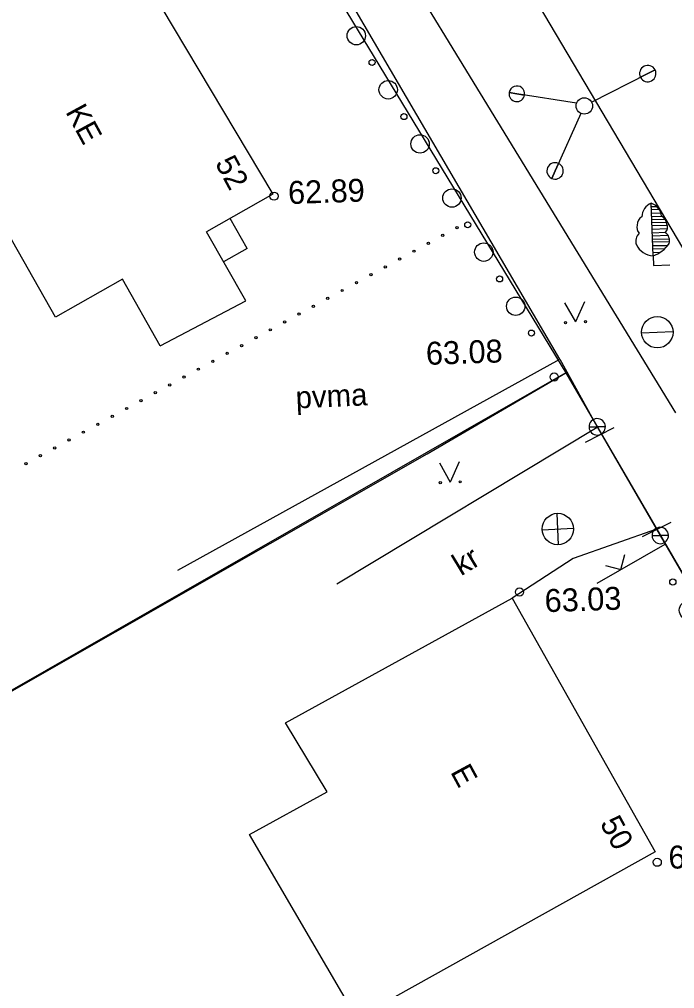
# Model space of a CAD drawing. Extents: x 641465 to 641768, y 6456798 to 6457145.
# Drawn here: x 641663.97 to 641684.84, y 6457041.6 to 6457072.47 of the extents above; entities that cross this region are included whole.
import ezdxf

# ---------------------------------------------------------------- set-up
doc = ezdxf.new("R2010")
doc.units = 0
for name, color, linetype in [('Level 1', 7, 'Continuous'), ('Level 11', 7, 'Continuous'), ('Level 12', 7, 'Continuous'), ('Level 13', 7, 'Continuous'), ('Level 15', 7, 'Continuous'), ('Level 16', 7, 'Continuous'), ('Level 18', 7, 'Continuous'), ('Level 22', 7, 'Continuous'), ('Level 30', 7, 'Continuous'), ('Level 4', 7, 'Continuous'), ('Level 40', 7, 'Continuous'), ('Level 5', 7, 'Continuous'), ('Level 54', 7, 'Continuous'), ('Level 6', 7, 'Continuous'), ('Level 63', 7, 'Continuous'), ('Level 7', 7, 'Continuous'), ('Level 8', 7, 'Continuous')]:
    doc.layers.add(name, color=color, linetype=linetype)

# ---------------------------------------------------------------- blocks, each defined once
blk = doc.blocks.new('KMURU2')
at = {"layer": 'Level 6'}
for p in [(-318, 628), (318, 628), (0, 0), (0, 0)]:
    blk.add_line(p, (0, 0), dxfattribs=at)
for centre in [(-318, -8), (318, -8)]:
    blk.add_circle(centre, 34.5, dxfattribs=at)
blk = doc.blocks.new('BH')
at = {"layer": 'Level 7'}
for centre, radius in [((0, 0), 293), ((990, 0), 95.9)]:
    blk.add_circle(centre, radius, dxfattribs=at)
blk = doc.blocks.new('SIDE_N')
at = {"layer": 'Level 11'}
for p, q in [((0, 0), (1925, 0)), ((1925, 0), (1675, 0)), ((1675, 0), (1925, 0)), ((2175, 0), (1925, 0)), ((1925, 0), (2175, 0))]:
    blk.add_line(p, q, dxfattribs=at)
for start, end in [(0, 180), (180, 0)]:
    blk.add_arc((1925, 0), 250, start, end, dxfattribs=at)
blk = doc.blocks.new('PP3')
at = {"layer": 'Level 11'}
blk.add_circle((0, 0), 250, dxfattribs=at)
blk = doc.blocks.new('BL2')
at = {"layer": 'Level 7'}
for p, q in [((0, 300), (0, 1900)), ((0, 1800), (150, 1800)), ((0, 1710), (220, 1710)), ((0, 1600), (280, 1600)), ((0, 1500), (300, 1500)), ((0, 1400), (400, 1400)), ((440, 1300), (0, 1300)), ((0, 1220), (470, 1220)), ((460, 1100), (0, 1100)), ((0, 1000), (410, 1000)), ((480, 900), (0, 900)), ((0, 800), (520, 800)), ((520, 710), (0, 710)), ((0, 610), (460, 600)), ((350, 500), (0, 500)), ((0, 400), (210, 400)), ((0, 300), (0, 0)), ((0, 0), (500, 0))]:
    blk.add_line(p, q, dxfattribs=at)
for centre, radius, start, end in [((130, 1490), 430, 107.592, 178.668), ((-179, 1454), 481, 5.541, 68.199), ((-175, 1255), 275, 117.031, 181.042), ((125, 1225), 326, 4.399, 57.529), ((-230, 1164), 236, 158.614, 224.006), ((258, 1158), 212, 311.82, 25.56), ((-187, 750), 328, 130.365, 197.745), ((188, 750), 328, 342.255, 49.635), ((54, 909), 612, 205.076, 264.939), ((-275, 1225), 965, 286.557, 323.427)]:
    blk.add_arc(centre, radius, start, end, dxfattribs=at)
blk = doc.blocks.new('AAP2')
at = {"layer": 'Level 6'}
blk.add_circle((0, 0), 34.5, dxfattribs=at)
blk = doc.blocks.new('PM5')
at = {"layer": 'Level 11'}
for p, q in [((0, 0), (-250, 0)), ((-250, 0), (0, 0)), ((250, 0), (0, 0)), ((0, 0), (250, 0))]:
    blk.add_line(p, q, dxfattribs=at)
for start, end in [(0, 180), (180, 0)]:
    blk.add_arc((0, 0), 250, start, end, dxfattribs=at)
blk = doc.blocks.new('OK3')
at = {"layer": 'Level 13'}
for p, q in [((0, -500), (0, 500)), ((-500, 0), (500, 0)), ((-500, 0), (-500, 0)), ((-500, 0), (-500, 0))]:
    blk.add_line(p, q, dxfattribs=at)
blk.add_circle((0, 0), 500, dxfattribs=at)
blk = doc.blocks.new('OV2')
at = {"layer": 'Level 22'}
blk.add_line((-500, 0), (500, 0), dxfattribs=at)
blk.add_circle((0, 0), 500, dxfattribs=at)
blk = doc.blocks.new('KMURU4')
at = {"layer": 'Level 6'}
for p in [(-318, 628), (318, 628), (0, 0), (0, 0)]:
    blk.add_line(p, (0, 0), dxfattribs=at)
for centre in [(-318, -8), (318, -8)]:
    blk.add_circle(centre, 34.5, dxfattribs=at)
blk = doc.blocks.new('BH0')
at = {"layer": 'Level 7'}
for centre, radius in [((0, 0), 293), ((990, 0), 95.9)]:
    blk.add_circle(centre, radius, dxfattribs=at)
blk = doc.blocks.new('SIDE_0')
at = {"layer": 'Level 12'}
for p, q in [((0, 0), (1925, 0)), ((1925, 0), (1675, 0)), ((1675, 0), (1925, 0)), ((2175, 0), (1925, 0)), ((1925, 0), (2175, 0))]:
    blk.add_line(p, q, dxfattribs=at)
for start, end in [(0, 180), (180, 0)]:
    blk.add_arc((1925, 0), 250, start, end, dxfattribs=at)
blk = doc.blocks.new('PP4')
at = {"layer": 'Level 12'}
blk.add_circle((0, 0), 250, dxfattribs=at)
blk = doc.blocks.new('BL4')
at = {"layer": 'Level 7'}
for p, q in [((0, 300), (0, 1900)), ((0, 1800), (150, 1800)), ((0, 1710), (220, 1710)), ((0, 1600), (280, 1600)), ((0, 1500), (300, 1500)), ((0, 1400), (400, 1400)), ((440, 1300), (0, 1300)), ((0, 1220), (470, 1220)), ((460, 1100), (0, 1100)), ((0, 1000), (410, 1000)), ((480, 900), (0, 900)), ((0, 800), (520, 800)), ((520, 710), (0, 710)), ((0, 610), (460, 600)), ((350, 500), (0, 500)), ((0, 400), (210, 400)), ((0, 300), (0, 0)), ((0, 0), (500, 0))]:
    blk.add_line(p, q, dxfattribs=at)
for centre, radius, start, end in [((130, 1490), 430, 107.592, 178.668), ((-179, 1454), 481, 5.541, 68.199), ((-175, 1255), 275, 117.031, 181.042), ((125, 1225), 326, 4.399, 57.529), ((-230, 1164), 236, 158.614, 224.006), ((258, 1158), 212, 311.82, 25.56), ((-188, 750), 328, 130.365, 197.745), ((188, 750), 328, 342.255, 49.635), ((54, 909), 612, 205.076, 264.939), ((-275, 1225), 965, 286.557, 323.427)]:
    blk.add_arc(centre, radius, start, end, dxfattribs=at)
blk = doc.blocks.new('AAP3')
at = {"layer": 'Level 6'}
blk.add_circle((0, 0), 34.5, dxfattribs=at)
blk = doc.blocks.new('PM6')
at = {"layer": 'Level 12'}
for p, q in [((0, 0), (-250, 0)), ((-250, 0), (0, 0)), ((250, 0), (0, 0)), ((0, 0), (250, 0))]:
    blk.add_line(p, q, dxfattribs=at)
for start, end in [(0, 180), (180, 0)]:
    blk.add_arc((0, 0), 250, start, end, dxfattribs=at)
blk = doc.blocks.new('OK4')
at = {"layer": 'Level 15'}
for p, q in [((0, -500), (0, 500)), ((-500, 0), (500, 0)), ((-500, 0), (-500, 0)), ((-500, 0), (-500, 0))]:
    blk.add_line(p, q, dxfattribs=at)
blk.add_circle((0, 0), 500, dxfattribs=at)
blk = doc.blocks.new('OV3')
at = {"layer": 'Level 16'}
blk.add_line((-500, 0), (500, 0), dxfattribs=at)
blk.add_circle((0, 0), 500, dxfattribs=at)

msp = doc.modelspace()

# ---------------------------------------------------------------- linework, layer by layer
at = {"layer": 'Level 1'}
for q in [(641670.678, 6457066.132), (641670.471, 6457064.751)]:
    msp.add_line((641671.22, 6457065.175), q, dxfattribs=at)
at = {"layer": 'Level 18'}
for q in [(641670.678, 6457066.132), (641670.471, 6457064.751)]:
    msp.add_line((641671.22, 6457065.175), q, dxfattribs=at)
at = {"layer": 'Level 30'}
for centre in [(641672.08, 6457066.839), (641681.002, 6457061.08), (641679.896, 6457054.234), (641684.284, 6457045.629)]:
    msp.add_circle(centre, 0.13, dxfattribs=at)
at = {"layer": 'Level 4'}
for p, q in [((641681.183, 6457061.653), (641672.844, 6457075.897)), ((641682.001, 6457059.01), (641682.911, 6457059.469)), ((641682.373, 6457059.494), (641684.38, 6457056.034)), ((641683.811, 6457055.998), (641684.722, 6457056.457)), ((641684.38, 6457056.034), (641694.745, 6457038.052)), ((641682.373, 6457054.511), (641684.538, 6457055.759))]:
    msp.add_line(p, q, dxfattribs=at)
for points in [[(641669.01, 6457054.934), (641681.183, 6457061.653), (641682.373, 6457059.494)], [(641682.637, 6457055.078), (641683.12, 6457054.946), (641683.254, 6457055.431)]]:
    msp.add_lwpolyline(points, dxfattribs=at)
for centre in [(641672.08, 6457066.839), (641681.002, 6457061.08), (641679.896, 6457054.234), (641684.284, 6457045.629)]:
    msp.add_circle(centre, 0.13, dxfattribs=at)
at = {"layer": 'Level 40'}
for points in [[(641668.801, 6457081.921), (641681.369, 6457061.215), (641647.087, 6457041.584), (641634.731, 6457062.249)], [(641681.369, 6457061.215), (641698.885, 6457031.114), (641694.573, 6457028.582), (641665.015, 6457010.468), (641647.087, 6457041.584), (641676.961, 6457058.636)]]:
    msp.add_lwpolyline(points, close=True, dxfattribs=at)
at = {"layer": 'Level 5'}
msp.add_line((641682.375, 6457059.475), (641674.079, 6457054.484), dxfattribs=at)
msp.add_line((641682.375, 6457059.475), (641674.079, 6457054.484), dxfattribs=at)
for points in [[(641674.039, 6457083.831), (641687.317, 6457061.438), (641687.317, 6457061.438), (641687.317, 6457061.438)], [(641674.039, 6457083.831), (641687.317, 6457061.438), (641687.317, 6457061.438), (641687.317, 6457061.438)], [(641672.945, 6457075.725), (641674.865, 6457076.295), (641684.867, 6457059.935)], [(641672.945, 6457075.725), (641674.865, 6457076.295), (641684.867, 6457059.935)], [(641684.265, 6457056.231), (641681.611, 6457055.297), (641679.664, 6457054.034)], [(641684.265, 6457056.231), (641681.611, 6457055.297), (641679.664, 6457054.034)]]:
    msp.add_lwpolyline(points, dxfattribs=at)
at = {"layer": 'Level 54'}
for p, q in [((641681.369, 6457061.215), (641681.369, 6457061.215)), ((641676.961, 6457058.636), (641676.961, 6457058.636))]:
    msp.add_line(p, q, dxfattribs=at)
at = {"layer": 'Level 63'}
msp.add_line((641668.454, 6457062.077), (641667.255, 6457064.194), dxfattribs=at)
msp.add_line((641668.454, 6457062.077), (641667.255, 6457064.194), dxfattribs=at)
for points in [[(641667.255, 6457064.194), (641665.116, 6457062.982), (641660.131, 6457071.77), (641667.033, 6457075.623), (641667.199, 6457075.296), (641666.284, 6457074.799), (641667.253, 6457073.08), (641668.081, 6457073.552), (641672.038, 6457066.902), (641669.929, 6457065.708)], [(641667.255, 6457064.194), (641665.116, 6457062.982), (641660.131, 6457071.77), (641667.033, 6457075.623), (641667.199, 6457075.296), (641666.284, 6457074.799), (641667.253, 6457073.08), (641668.081, 6457073.552), (641672.038, 6457066.902), (641669.929, 6457065.708)], [(641668.454, 6457062.077), (641671.179, 6457063.502), (641669.929, 6457065.708)], [(641668.454, 6457062.077), (641671.179, 6457063.502), (641669.929, 6457065.708)], [(641672.449, 6457050.07), (641679.664, 6457054.034), (641684.214, 6457045.957), (641674.715, 6457040.667), (641671.295, 6457046.509), (641673.773, 6457047.87), (641672.449, 6457050.07)], [(641672.449, 6457050.07), (641679.664, 6457054.034), (641684.214, 6457045.957), (641674.715, 6457040.667), (641671.295, 6457046.509), (641673.773, 6457047.87), (641672.449, 6457050.07)]]:
    msp.add_lwpolyline(points, dxfattribs=at)
at = {"layer": 'Level 8'}
for p, q in [((641681.183, 6457061.653), (641672.844, 6457075.897)), ((641682.001, 6457059.01), (641682.911, 6457059.469)), ((641682.373, 6457059.494), (641684.38, 6457056.034)), ((641683.811, 6457055.998), (641684.722, 6457056.457)), ((641684.38, 6457056.034), (641694.745, 6457038.052)), ((641682.373, 6457054.511), (641684.538, 6457055.759))]:
    msp.add_line(p, q, dxfattribs=at)
for points in [[(641669.01, 6457054.934), (641681.183, 6457061.653), (641682.373, 6457059.494)], [(641682.637, 6457055.078), (641683.12, 6457054.946), (641683.254, 6457055.431)]]:
    msp.add_lwpolyline(points, dxfattribs=at)

# ---------------------------------------------------------------- block references
at = {"layer": 'Level 1', "xscale": 0.000999899854635453, "yscale": 0.000999899854635453, "rotation": 2.563922020722712}
msp.add_blockref('OV3', (641684.286, 6457062.507), dxfattribs=at)
at = {"layer": 'Level 11'}
for name, p, xscale, yscale, rotation in [('SIDE_N', (641682.193, 6457069.831), 0.0010435933183453507, 0.0010435933183453505, 27.000124730760167), ('SIDE_N', (641681.713, 6457069.796), 0.000999899854635453, 0.000999899854635453, 170.96649585435142), ('PP3', (641681.961, 6457069.713), 0.0010435933183453505, 0.0010435933183453507, 1.9739220207234984), ('SIDE_N', (641681.853, 6457069.475), 0.0010435933183453505, 0.0010435933183453505, -114.2153864666436), ('PM5', (641682.373, 6457059.494), 0.0010435933183453505, 0.0010435933183453507, 1.9739220207234984), ('PM5', (641684.38, 6457056.034), 0.0010435933183453505, 0.0010435933183453507, 1.9739220207234984)]:
    msp.add_blockref(name, p, dxfattribs=dict(at, xscale=xscale, yscale=yscale, rotation=rotation))
at = {"layer": 'Level 12'}
for name, p, xscale, yscale, rotation in [('SIDE_0', (641682.193, 6457069.831), 0.0010435933183453507, 0.0010435933183453505, 27.000124730760167), ('SIDE_0', (641681.713, 6457069.796), 0.000999899854635453, 0.000999899854635453, 170.96649585435142), ('PP4', (641681.961, 6457069.713), 0.0010435933183453505, 0.0010435933183453507, 1.9739220207234984), ('SIDE_0', (641681.853, 6457069.475), 0.0010435933183453505, 0.0010435933183453505, -114.2153864666436), ('PM6', (641682.373, 6457059.494), 0.0010435933183453505, 0.0010435933183453507, 1.9739220207234984), ('PM6', (641684.38, 6457056.034), 0.0010435933183453505, 0.0010435933183453507, 1.9739220207234984)]:
    msp.add_blockref(name, p, dxfattribs=dict(at, xscale=xscale, yscale=yscale, rotation=rotation))
at = {"layer": 'Level 13', "xscale": 0.000999899854635453, "yscale": 0.000999899854635453, "rotation": 2.563922020722712}
msp.add_blockref('OK3', (641681.117, 6457056.24), dxfattribs=at)
at = {"layer": 'Level 15', "xscale": 0.000999899854635453, "yscale": 0.000999899854635453, "rotation": 2.563922020722712}
msp.add_blockref('OK4', (641681.117, 6457056.24), dxfattribs=at)
at = {"layer": 'Level 22', "xscale": 0.000999899854635453, "yscale": 0.000999899854635453, "rotation": 2.563922020722712}
msp.add_blockref('OV2', (641684.286, 6457062.507), dxfattribs=at)
at = {"layer": 'Level 6'}
for name, p, xscale, yscale, rotation in [('AAP2', (641677.91, 6457065.84), 0.0010435933183453507, 0.001043593318345351, -151.30318781963507), ('AAP3', (641677.91, 6457065.84), 0.0010435933183453507, 0.001043593318345351, -151.30318781963507), ('AAP2', (641677.452, 6457065.589), 0.0010435933183453507, 0.001043593318345351, -151.30318781963507), ('AAP3', (641677.452, 6457065.589), 0.0010435933183453507, 0.001043593318345351, -151.30318781963507), ('AAP2', (641676.994, 6457065.339), 0.0010435933183453507, 0.001043593318345351, -151.30318781963507), ('AAP3', (641676.994, 6457065.339), 0.0010435933183453507, 0.001043593318345351, -151.30318781963507), ('AAP2', (641676.079, 6457064.838), 0.0010435933183453507, 0.001043593318345351, -151.30318781963507), ('AAP3', (641676.079, 6457064.838), 0.0010435933183453507, 0.001043593318345351, -151.30318781963507), ('AAP2', (641676.536, 6457065.088), 0.0010435933183453507, 0.001043593318345351, -151.30318781963507), ('AAP3', (641676.536, 6457065.088), 0.0010435933183453507, 0.001043593318345351, -151.30318781963507), ('AAP2', (641675.621, 6457064.587), 0.0010435933183453507, 0.001043593318345351, -151.30318781963507), ('AAP3', (641675.621, 6457064.587), 0.0010435933183453507, 0.001043593318345351, -151.30318781963507), ('AAP2', (641675.163, 6457064.337), 0.0010435933183453507, 0.001043593318345351, -151.30318781963507), ('AAP3', (641675.163, 6457064.337), 0.0010435933183453507, 0.001043593318345351, -151.30318781963507), ('AAP2', (641674.706, 6457064.086), 0.0010435933183453507, 0.001043593318345351, -151.30318781963507), ('AAP3', (641674.706, 6457064.086), 0.0010435933183453507, 0.001043593318345351, -151.30318781963507), ('AAP2', (641673.79, 6457063.585), 0.0010435933183453507, 0.001043593318345351, -151.30318781963507), ('AAP3', (641673.79, 6457063.585), 0.0010435933183453507, 0.001043593318345351, -151.30318781963507), ('AAP2', (641674.248, 6457063.835), 0.0010435933183453507, 0.001043593318345351, -151.30318781963507), ('AAP3', (641674.248, 6457063.835), 0.0010435933183453507, 0.001043593318345351, -151.30318781963507), ('AAP2', (641673.333, 6457063.334), 0.0010435933183453507, 0.001043593318345351, -151.30318781963507), ('AAP3', (641673.333, 6457063.334), 0.0010435933183453507, 0.001043593318345351, -151.30318781963507), ('KMURU2', (641681.68, 6457062.834), 0.000999899854635453, 0.000999899854635453, 2.563922020722712), ('KMURU4', (641681.68, 6457062.834), 0.000999899854635453, 0.000999899854635453, 2.563922020722712), ('AAP2', (641672.875, 6457063.084), 0.0010435933183453507, 0.001043593318345351, -151.30318781963507), ('AAP3', (641672.875, 6457063.084), 0.0010435933183453507, 0.001043593318345351, -151.30318781963507), ('AAP2', (641672.417, 6457062.833), 0.0010435933183453507, 0.001043593318345351, -151.30318781963507), ('AAP3', (641672.417, 6457062.833), 0.0010435933183453507, 0.001043593318345351, -151.30318781963507), ('AAP2', (641671.959, 6457062.583), 0.0010435933183453507, 0.001043593318345351, -151.30318781963507), ('AAP3', (641671.959, 6457062.583), 0.0010435933183453507, 0.001043593318345351, -151.30318781963507), ('AAP2', (641671.044, 6457062.082), 0.0010435933183453507, 0.001043593318345351, -151.30318781963507), ('AAP3', (641671.044, 6457062.082), 0.0010435933183453507, 0.001043593318345351, -151.30318781963507), ('AAP2', (641671.502, 6457062.332), 0.0010435933183453507, 0.001043593318345351, -151.30318781963507), ('AAP3', (641671.502, 6457062.332), 0.0010435933183453507, 0.001043593318345351, -151.30318781963507), ('AAP2', (641670.586, 6457061.831), 0.0010435933183453507, 0.001043593318345351, -151.30318781963507), ('AAP3', (641670.586, 6457061.831), 0.0010435933183453507, 0.001043593318345351, -151.30318781963507), ('AAP2', (641670.129, 6457061.58), 0.0010435933183453507, 0.001043593318345351, -151.30318781963507), ('AAP3', (641670.129, 6457061.58), 0.0010435933183453507, 0.001043593318345351, -151.30318781963507), ('AAP2', (641669.671, 6457061.33), 0.0010435933183453507, 0.001043593318345351, -151.30318781963507), ('AAP3', (641669.671, 6457061.33), 0.0010435933183453507, 0.001043593318345351, -151.30318781963507), ('AAP2', (641668.755, 6457060.829), 0.0010435933183453507, 0.001043593318345351, -151.30318781963507), ('AAP3', (641668.755, 6457060.829), 0.0010435933183453507, 0.001043593318345351, -151.30318781963507), ('AAP2', (641669.213, 6457061.079), 0.0010435933183453507, 0.001043593318345351, -151.30318781963507), ('AAP3', (641669.213, 6457061.079), 0.0010435933183453507, 0.001043593318345351, -151.30318781963507), ('AAP2', (641668.298, 6457060.578), 0.0010435933183453507, 0.001043593318345351, -151.30318781963507), ('AAP3', (641668.298, 6457060.578), 0.0010435933183453507, 0.001043593318345351, -151.30318781963507), ('AAP2', (641667.84, 6457060.328), 0.0010435933183453507, 0.001043593318345351, -151.30318781963507), ('AAP3', (641667.84, 6457060.328), 0.0010435933183453507, 0.001043593318345351, -151.30318781963507), ('AAP2', (641667.382, 6457060.077), 0.0010435933183453507, 0.001043593318345351, -151.30318781963507), ('AAP3', (641667.382, 6457060.077), 0.0010435933183453507, 0.001043593318345351, -151.30318781963507), ('AAP2', (641666.467, 6457059.576), 0.0010435933183453507, 0.001043593318345351, -151.30318781963507), ('AAP3', (641666.467, 6457059.576), 0.0010435933183453507, 0.001043593318345351, -151.30318781963507), ('AAP2', (641666.925, 6457059.827), 0.0010435933183453507, 0.001043593318345351, -151.30318781963507), ('AAP3', (641666.925, 6457059.827), 0.0010435933183453507, 0.001043593318345351, -151.30318781963507), ('AAP2', (641666.009, 6457059.325), 0.0010435933183453507, 0.001043593318345351, -151.30318781963507), ('AAP3', (641666.009, 6457059.325), 0.0010435933183453507, 0.001043593318345351, -151.30318781963507), ('AAP2', (641665.552, 6457059.075), 0.0010435933183453507, 0.001043593318345351, -151.30318781963507), ('AAP3', (641665.552, 6457059.075), 0.0010435933183453507, 0.001043593318345351, -151.30318781963507), ('AAP2', (641665.094, 6457058.824), 0.0010435933183453507, 0.001043593318345351, -151.30318781963507), ('AAP3', (641665.094, 6457058.824), 0.0010435933183453507, 0.001043593318345351, -151.30318781963507), ('AAP2', (641664.178, 6457058.323), 0.0010435933183453507, 0.001043593318345351, -151.30318781963507), ('AAP3', (641664.178, 6457058.323), 0.0010435933183453507, 0.001043593318345351, -151.30318781963507), ('AAP2', (641664.636, 6457058.574), 0.0010435933183453507, 0.001043593318345351, -151.30318781963507), ('AAP3', (641664.636, 6457058.574), 0.0010435933183453507, 0.001043593318345351, -151.30318781963507), ('KMURU2', (641677.69, 6457057.736), 0.000999899854635453, 0.000999899854635453, 2.563922020722712), ('KMURU4', (641677.69, 6457057.736), 0.000999899854635453, 0.000999899854635453, 2.563922020722712)]:
    msp.add_blockref(name, p, dxfattribs=dict(at, xscale=xscale, yscale=yscale, rotation=rotation))
at = {"layer": 'Level 7'}
for name, p, xscale, yscale, rotation in [('BH', (641674.699, 6457071.949), 0.000999899854635453, 0.000999899854635453, -59.48888150879246), ('BH0', (641674.699, 6457071.949), 0.000999899854635453, 0.000999899854635453, -59.48888150879246), ('BH', (641675.714, 6457070.226), 0.000999899854635453, 0.000999899854635453, -59.48888150879246), ('BH0', (641675.714, 6457070.226), 0.000999899854635453, 0.000999899854635453, -59.48888150879246), ('BH', (641676.729, 6457068.503), 0.000999899854635453, 0.000999899854635453, -59.48888150879246), ('BH0', (641676.729, 6457068.503), 0.000999899854635453, 0.000999899854635453, -59.48888150879246), ('BH', (641677.745, 6457066.78), 0.000999899854635453, 0.000999899854635453, -59.48888150879246), ('BH0', (641677.745, 6457066.78), 0.000999899854635453, 0.000999899854635453, -59.48888150879246), ('BL2', (641684.163, 6457064.631), 0.0010435933183453505, 0.0010435933183453507, 1.9739220207234984), ('BL4', (641684.163, 6457064.631), 0.0010435933183453505, 0.0010435933183453507, 1.9739220207234984), ('BH', (641678.76, 6457065.057), 0.000999899854635453, 0.000999899854635453, -59.48888150879246), ('BH0', (641678.76, 6457065.057), 0.000999899854635453, 0.000999899854635453, -59.48888150879246), ('BH', (641679.775, 6457063.334), 0.000999899854635453, 0.000999899854635453, -59.48888150879246), ('BH0', (641679.775, 6457063.334), 0.000999899854635453, 0.000999899854635453, -59.48888150879246), ('BH', (641685.293, 6457053.653), 0.0010435933183453507, 0.0010435933183453505, 119.77533861795517), ('BH0', (641685.293, 6457053.653), 0.0010435933183453507, 0.0010435933183453505, 119.77533861795517)]:
    msp.add_blockref(name, p, dxfattribs=dict(at, xscale=xscale, yscale=yscale, rotation=rotation))

# ---------------------------------------------------------------- texts
at = {"layer": 'Level 30'}
for s, p in [('62.89', (641672.537, 6457066.586)), ('63.08', (641676.928, 6457061.465)), ('63.03', (641680.71, 6457053.591)), ('63.03', (641684.652, 6457045.418))]:
    msp.add_text(s, height=0.7305, rotation=1.9739, dxfattribs=at).set_placement(p)
at = {"layer": 'Level 4'}
for s, p in [('62.89', (641672.537, 6457066.586)), ('63.08', (641676.928, 6457061.465)), ('63.03', (641680.71, 6457053.591)), ('63.03', (641684.652, 6457045.418))]:
    msp.add_text(s, height=0.7305, rotation=1.9739, dxfattribs=at).set_placement(p)
at = {"layer": 'Level 5'}
msp.add_text('kr', height=0.6999, rotation=31.2293, dxfattribs=at).set_placement((641678.033, 6457054.729))
msp.add_text('kr', height=0.6999, rotation=31.2293, dxfattribs=at).set_placement((641678.033, 6457054.729))
at = {"layer": 'Level 6'}
msp.add_text('pvma', height=0.6999, rotation=2.5639, dxfattribs=at).set_placement((641672.78, 6457060.078))
msp.add_text('pvma', height=0.6999, rotation=2.5639, dxfattribs=at).set_placement((641672.78, 6457060.078))
at = {"layer": 'Level 63'}
for s, height, p in [('KE', 0.6999, (641665.423, 6457069.527)), ('KE', 0.6999, (641665.423, 6457069.527)), ('52', 0.6999, (641670.186, 6457067.89)), ('52', 0.6999, (641670.186, 6457067.89)), ('E', 0.7, (641677.681, 6457048.507)), ('E', 0.7, (641677.681, 6457048.507)), ('50', 0.6999, (641682.444, 6457046.869)), ('50', 0.6999, (641682.444, 6457046.869))]:
    msp.add_text(s, height=height, rotation=298.5275, dxfattribs=at).set_placement(p)

doc.saveas('drawing.dxf')
